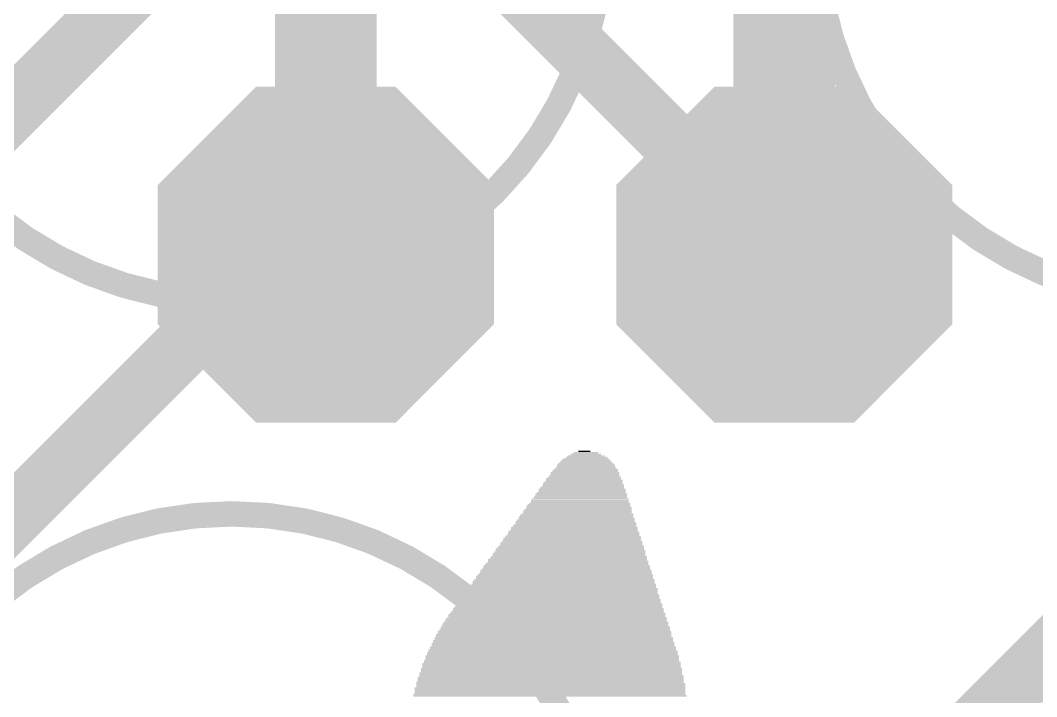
# Model space of a CAD drawing. Extents: x -21.9 to 21.9, y -25.4 to 25.4.
# Drawn here: x -12.95 to -7.88, y -1.44 to 1.93 of the extents above; entities that cross this region are included whole.
import ezdxf

# ---------------------------------------------------------------- set-up
doc = ezdxf.new("R2010")
doc.units = 0
for name, color, linetype in [('1', 12, 'CONTINUOUS'), ('16', 132, 'CONTINUOUS'), ('17', 110, 'CONTINUOUS'), ('21', 253, 'CONTINUOUS'), ('51', 253, 'CONTINUOUS'), ('52', 6, 'CONTINUOUS')]:
    doc.layers.add(name, color=color, linetype=linetype)

# ---------------------------------------------------------------- blocks, each defined once
blk = doc.blocks.new('RECT')
blk.add_solid([(-0.5, -0.5), (0.5, -0.5), (-0.5, 0.5), (0.5, 0.5)])
blk = doc.blocks.new('OCTAGONP')
at = {"const_width": 0.5}
blk.add_lwpolyline([(-0.25, -0.1036), (-0.25, 0.1036), (-0.1036, 0.25), (0.1036, 0.25), (0.25, 0.1036), (0.25, -0.1036), (0.1036, -0.25), (-0.1036, -0.25), (-0.25, -0.1036), (-0.25, 0.1036)], dxfattribs=at)
blk = doc.blocks.new('ROUNDP')
at = {"const_width": 0.5}
blk.add_lwpolyline([(0, -0.25, 1), (0, 0.25, 1), (0, -0.25)], format="xyb", dxfattribs=at)

msp = doc.modelspace()

# ---------------------------------------------------------------- linework, layer by layer
at = {"layer": '1', "const_width": 0.3048}
for points in [[(-9.144, 0.762), (-12.192, 3.81)], [(-10.668, -4.064), (-6.096, 0.508)]]:
    msp.add_lwpolyline(points, dxfattribs=at)
at = {"layer": '1', "const_width": 0.1524}
msp.add_lwpolyline([(-9.1979, 0.7081, 1), (-9.0901, 0.8159)], format="xyb", dxfattribs=at)
at = {"layer": '16', "const_width": 0.3048}
for points in [[(-7.62, 6.858), (-13.208, 1.27)], [(-11.684, 0.762), (-13.716, -1.27)], [(-11.43, 0.762), (-11.684, 0.762)]]:
    msp.add_lwpolyline(points, dxfattribs=at)
at = {"layer": '16', "const_width": 0.1524}
for points in [[(-11.684, 0.8382, 1), (-11.684, 0.6858)], [(-11.6301, 0.7081, 1), (-11.7379, 0.8159)], [(-11.43, 0.6858, 1), (-11.43, 0.8382)]]:
    msp.add_lwpolyline(points, format="xyb", dxfattribs=at)
at = {"layer": '51', "const_width": 0.508}
for points in [[(-11.43, 0.762), (-11.43, 1.651)], [(-9.144, 0.762), (-9.144, 1.651)]]:
    msp.add_lwpolyline(points, dxfattribs=at)
at = {"layer": '51', "const_width": 0.254}
for points in [[(-11.303, 1.651, 1), (-11.557, 1.651)], [(-9.017, 1.651, 1), (-9.271, 1.651)], [(-11.557, 0.762, 1), (-11.303, 0.762)], [(-9.271, 0.762, 1), (-9.017, 0.762)]]:
    msp.add_lwpolyline(points, format="xyb", dxfattribs=at)
at = {"layer": '52', "const_width": 0.127}
for points in [[(-11.9, 0.53, 1), (-11.9, 4.23, 1), (-11.9, 0.53)], [(-7.14, 0.53, 1), (-7.14, 4.23, 1), (-7.14, 0.53)], [(-11.9, -4.23, 1), (-11.9, -0.53, 1), (-11.9, -4.23)]]:
    msp.add_lwpolyline(points, format="xyb", dxfattribs=at)

# ---------------------------------------------------------------- block references
at = {"layer": '17', "rotation": 270}
for name, p, xscale, yscale in [('OCTAGONP', (-11.43, 0.762), 1.6764, 1.6764), ('OCTAGONP', (-11.43, 0.762), 1.6764, 1.6764), ('OCTAGONP', (-9.144, 0.762), 1.6764, 1.6764), ('OCTAGONP', (-9.144, 0.762), 1.6764, 1.6764), ('ROUNDP', (-11.43, 0.762), 1.3208, 1.3208), ('ROUNDP', (-9.144, 0.762), 1.3208, 1.3208)]:
    msp.add_blockref(name, p, dxfattribs=dict(at, xscale=xscale, yscale=yscale))
at = {"layer": '21', "xscale": 0.381, "yscale": 0.508, "rotation": 270}
for p in [(-11.43, 1.8415), (-9.144, 1.8415)]:
    msp.add_blockref('RECT', p, dxfattribs=at)
at = {"layer": '21'}
for p, xscale, yscale in [((-10.1333, -0.2565), 0.2286, 0.0076), ((-10.1295, -0.2489), 0.2058, 0.0076), ((-10.1334, -0.2413), 0.1829, 0.0076), ((-10.1333, -0.2337), 0.1524, 0.0076), ((-10.1334, -0.2261), 0.1219, 0.0077), ((-10.141, -0.2184), 0.0609, 0.0076), ((-10.1333, -0.3023), 0.3048, 0.0077), ((-10.1333, -0.287), 0.2896, 0.0076), ((-10.1333, -0.2946), 0.2896, 0.0076), ((-10.1334, -0.2794), 0.2743, 0.0076), ((-10.1334, -0.2718), 0.2591, 0.0076), ((-10.1333, -0.2641), 0.2438, 0.0077), ((-10.1448, -0.3556), 0.3733, 0.0076), ((-10.141, -0.348), 0.3657, 0.0076), ((-10.141, -0.3404), 0.3505, 0.0077), ((-10.1372, -0.3251), 0.3429, 0.0076), ((-10.1372, -0.3327), 0.3429, 0.0076), ((-10.1372, -0.3175), 0.3277, 0.0076), ((-10.1333, -0.3099), 0.32, 0.0076), ((-10.1524, -0.4089), 0.4343, 0.0076), ((-10.1524, -0.4013), 0.4191, 0.0076), ((-10.1486, -0.3937), 0.4115, 0.0076), ((-10.1486, -0.3785), 0.3963, 0.0077), ((-10.1448, -0.3861), 0.4039, 0.0076), ((-10.1448, -0.3708), 0.3887, 0.0076), ((-10.1409, -0.3632), 0.381, 0.0076), ((-10.16, -0.4546), 0.48, 0.0077), ((-10.16, -0.447), 0.4648, 0.0076), ((-10.1562, -0.4318), 0.4572, 0.0076), ((-10.1562, -0.4394), 0.4572, 0.0076), ((-10.1562, -0.4242), 0.442, 0.0076), ((-10.1524, -0.4166), 0.4343, 0.0077), ((-10.1714, -0.508), 0.5334, 0.0076), ((-10.1714, -0.4928), 0.5182, 0.0077), ((-10.1676, -0.5004), 0.5258, 0.0076), ((-10.1676, -0.4851), 0.5106, 0.0076), ((-10.1638, -0.4775), 0.503, 0.0076), ((-10.1638, -0.4623), 0.4876, 0.0076), ((-10.1638, -0.4699), 0.4876, 0.0076), ((-10.1829, -0.5613), 0.5867, 0.0076), ((-10.1829, -0.5461), 0.5715, 0.0076), ((-10.1791, -0.5537), 0.5791, 0.0076), ((-10.1791, -0.5385), 0.5639, 0.0076), ((-10.1753, -0.5309), 0.5563, 0.0077), ((-10.1752, -0.5156), 0.541, 0.0076), ((-10.1752, -0.5232), 0.541, 0.0076), ((-10.1905, -0.5994), 0.6325, 0.0076), ((-10.1905, -0.607), 0.6325, 0.0077), ((-10.1905, -0.5918), 0.6172, 0.0076), ((-10.1867, -0.5842), 0.6096, 0.0076), ((-10.1867, -0.569), 0.5943, 0.0077), ((-10.1829, -0.5766), 0.6019, 0.0076), ((-10.2019, -0.6528), 0.6858, 0.0076), ((-10.2019, -0.6604), 0.6858, 0.0076), ((-10.1981, -0.6452), 0.6782, 0.0077), ((-10.1981, -0.6375), 0.663, 0.0076), ((-10.1943, -0.6223), 0.6553, 0.0076), ((-10.1943, -0.6299), 0.6553, 0.0076), ((-10.1943, -0.6147), 0.6401, 0.0076), ((-10.2134, -0.7061), 0.7391, 0.0076), ((-10.2096, -0.6985), 0.7315, 0.0076), ((-10.2058, -0.6909), 0.7239, 0.0076), ((-10.2057, -0.6756), 0.7086, 0.0076), ((-10.2057, -0.6833), 0.7086, 0.0077), ((-10.2019, -0.668), 0.701, 0.0076), ((-10.2248, -0.7595), 0.7925, 0.0077), ((-10.221, -0.7518), 0.7849, 0.0076), ((-10.2172, -0.7442), 0.7773, 0.0076), ((-10.2171, -0.729), 0.762, 0.0076), ((-10.2171, -0.7366), 0.762, 0.0076), ((-10.2133, -0.7214), 0.7544, 0.0077), ((-10.2095, -0.7137), 0.7468, 0.0076), ((-10.2324, -0.8128), 0.8534, 0.0076), ((-10.2324, -0.8052), 0.8382, 0.0076), ((-10.2286, -0.7899), 0.8306, 0.0076), ((-10.2286, -0.7976), 0.8306, 0.0077), ((-10.2286, -0.7823), 0.8153, 0.0076), ((-10.2248, -0.7747), 0.8077, 0.0076), ((-10.221, -0.7671), 0.8001, 0.0076), ((-10.24, -0.8585), 0.8992, 0.0076), ((-10.24, -0.8433), 0.884, 0.0076), ((-10.24, -0.8509), 0.884, 0.0076), ((-10.2362, -0.8357), 0.8763, 0.0077), ((-10.2362, -0.828), 0.861, 0.0076), ((-10.2324, -0.8204), 0.8534, 0.0076), ((-10.2515, -0.9119), 0.9525, 0.0077), ((-10.2515, -0.8966), 0.9373, 0.0076), ((-10.2477, -0.9042), 0.9449, 0.0076), ((-10.2476, -0.889), 0.9296, 0.0076), ((-10.2438, -0.8814), 0.922, 0.0076), ((-10.2438, -0.8661), 0.9068, 0.0076), ((-10.2438, -0.8738), 0.9068, 0.0077), ((-10.2629, -0.9652), 1.0059, 0.0076), ((-10.2591, -0.9576), 0.9983, 0.0076), ((-10.2629, -0.95), 0.9906, 0.0077), ((-10.2591, -0.9423), 0.9829, 0.0076), ((-10.2553, -0.9347), 0.9753, 0.0076), ((-10.2553, -0.9195), 0.9601, 0.0076), ((-10.2553, -0.9271), 0.9601, 0.0076), ((-10.2705, -1.0033), 1.0516, 0.0076), ((-10.2705, -1.0109), 1.0516, 0.0076), ((-10.2705, -0.9957), 1.0363, 0.0076), ((-10.2667, -0.9881), 1.0287, 0.0077), ((-10.2667, -0.9728), 1.0135, 0.0076), ((-10.2629, -0.9804), 1.0211, 0.0076), ((-10.282, -1.0566), 1.1049, 0.0076), ((-10.282, -1.0643), 1.1049, 0.0077), ((-10.2781, -1.049), 1.0972, 0.0076), ((-10.2781, -1.0338), 1.082, 0.0076), ((-10.2781, -1.0414), 1.082, 0.0076), ((-10.2743, -1.0262), 1.0744, 0.0077), ((-10.2743, -1.0185), 1.0592, 0.0076), ((-10.2896, -1.1176), 1.1659, 0.0076), ((-10.2895, -1.11), 1.1506, 0.0076), ((-10.2857, -1.0947), 1.143, 0.0076), ((-10.2857, -1.1024), 1.143, 0.0077), ((-10.2857, -1.0795), 1.1278, 0.0076), ((-10.2857, -1.0871), 1.1278, 0.0076), ((-10.2819, -1.0719), 1.1202, 0.0076), ((-10.2972, -1.1633), 1.1963, 0.0076), ((-10.2934, -1.1481), 1.1887, 0.0076), ((-10.2934, -1.1557), 1.1887, 0.0076), ((-10.2934, -1.1328), 1.1735, 0.0076), ((-10.2934, -1.1404), 1.1735, 0.0077), ((-10.2896, -1.1252), 1.1659, 0.0076), ((-10.301, -1.209), 1.2345, 0.0076), ((-10.2972, -1.2167), 1.2421, 0.0077), ((-10.2972, -1.1938), 1.2269, 0.0076), ((-10.2972, -1.2014), 1.2269, 0.0076), ((-10.2972, -1.1785), 1.2115, 0.0077), ((-10.2972, -1.1862), 1.2115, 0.0076), ((-10.2934, -1.1709), 1.2039, 0.0076), ((-10.3048, -1.2624), 1.2725, 0.0076), ((-10.301, -1.27), 1.2801, 0.0076), ((-10.301, -1.2395), 1.2649, 0.0076), ((-10.301, -1.2471), 1.2649, 0.0076), ((-10.301, -1.2548), 1.2649, 0.0077), ((-10.301, -1.2243), 1.2497, 0.0076), ((-10.301, -1.2319), 1.2497, 0.0076), ((-10.3048, -1.3005), 1.303, 0.0076), ((-10.3048, -1.3081), 1.303, 0.0076), ((-10.3048, -1.3157), 1.303, 0.0076), ((-10.3048, -1.2776), 1.2878, 0.0076), ((-10.3048, -1.2852), 1.2878, 0.0076), ((-10.3048, -1.2929), 1.2878, 0.0077), ((-10.3124, -1.3691), 1.3335, 0.0077), ((-10.3086, -1.3462), 1.3259, 0.0076), ((-10.3086, -1.3538), 1.3259, 0.0076), ((-10.3086, -1.3614), 1.3259, 0.0076), ((-10.3048, -1.3386), 1.3183, 0.0076), ((-10.3086, -1.3233), 1.3106, 0.0076), ((-10.3086, -1.331), 1.3106, 0.0077), ((-10.3124, -1.3995), 1.3488, 0.0076), ((-10.3124, -1.4072), 1.3488, 0.0077), ((-10.3124, -1.4148), 1.3488, 0.0076), ((-10.3124, -1.4224), 1.3488, 0.0076), ((-10.3086, -1.3767), 1.3411, 0.0076), ((-10.3086, -1.3843), 1.3411, 0.0076), ((-10.3086, -1.3919), 1.3411, 0.0076), ((-10.3162, -1.43), 1.3564, 0.0076), ((-10.3124, -1.4376), 1.364, 0.0076)]:
    msp.add_blockref('RECT', p, dxfattribs=dict(at, xscale=xscale, yscale=yscale))

doc.saveas('drawing.dxf')
